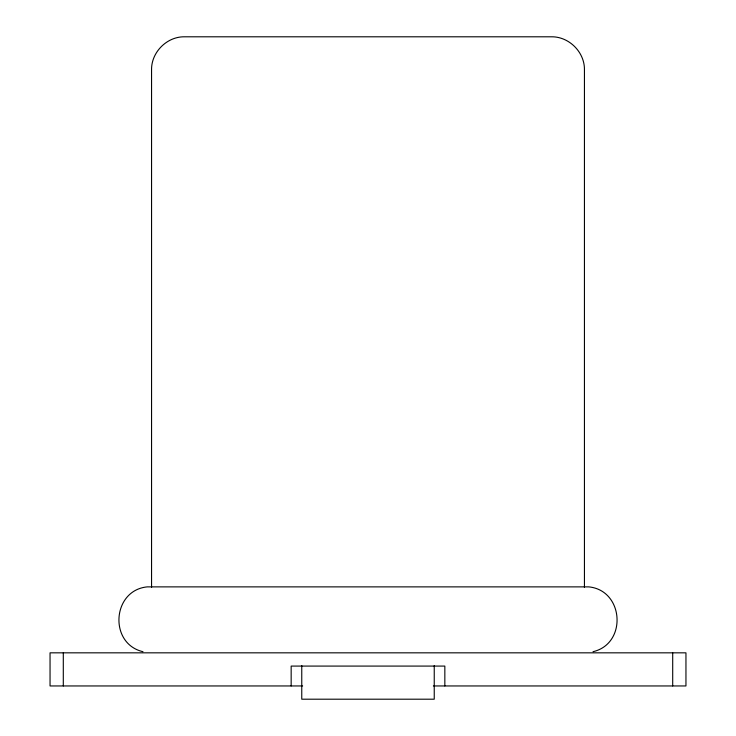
<?xml version="1.0" encoding="UTF-8"?>
<svg xmlns="http://www.w3.org/2000/svg" width="736" height="736" viewBox="0 0 736 736"><rect width="100%" height="100%" fill="white"/><g stroke="black" fill="none" stroke-linecap="round" stroke-linejoin="round"><path stroke-width="1.1" d="M593.014 651.7C627.431 643.715 623.926 590.3 588.763 586.877L147.237 586.877C112.074 590.3 108.569 643.715 142.986 651.7M302.634 685.952L50.048 685.952L50.048 652.832L685.952 652.832L685.952 685.952L433.366 685.952M672.704 652.832L672.704 685.952M584.439 587.475L584.439 69.92C584.807 52.219 569.02 36.432 551.319 36.8L184.681 36.8C166.98 36.432 151.193 52.219 151.561 69.92L151.561 587.475M444.838 685.952L444.838 666.08L291.162 666.08L291.162 685.952M434.24 665.556L434.24 699.2L301.76 699.2L301.76 665.556M63.296 652.832L63.296 685.952"/></g></svg>
